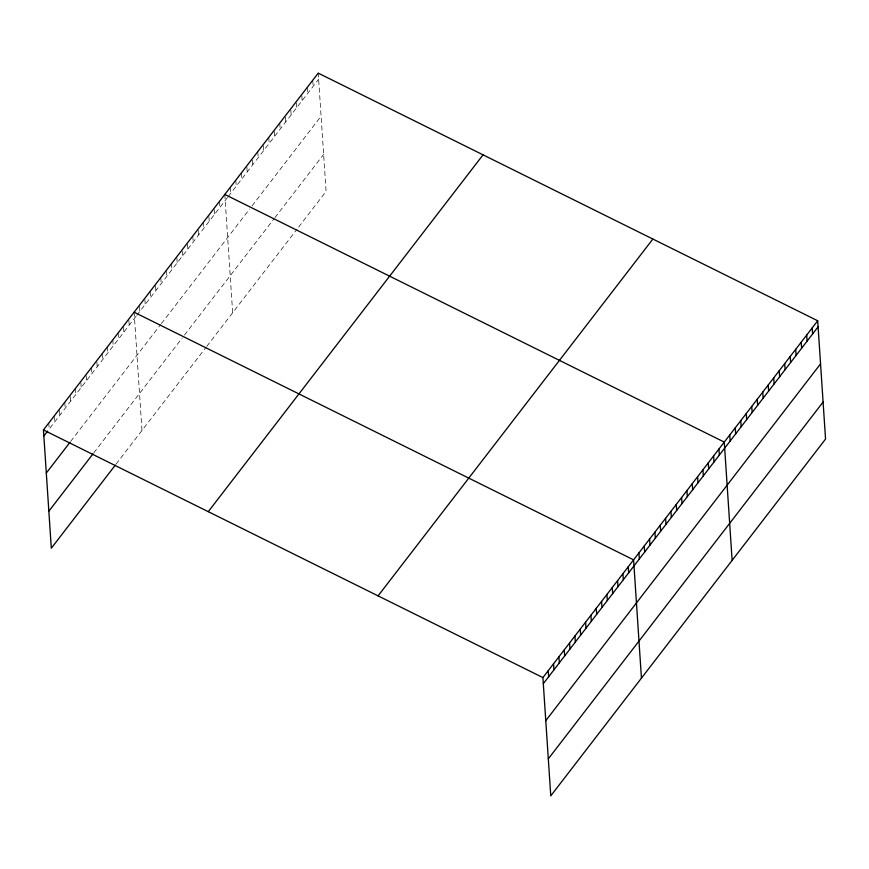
<?xml version="1.0" encoding="UTF-8"?>
<svg xmlns="http://www.w3.org/2000/svg" width="869" height="869" viewBox="0 0 869 869"><rect width="100%" height="100%" fill="white"/><g stroke="black" fill="none" stroke-linecap="round" stroke-linejoin="round"><path stroke-width="0.65" stroke-dasharray="4.34 3.26" d="M136.053 316.283L49.185 429.08L48.783 423.018M136.813 315.284L227.569 197.448M228.351 196.427L318.641 79.188M70.693 441.376L160.613 324.615M161.373 323.626L249.653 208.994M252.01 205.931L321.096 116.218M93.809 452.814L182.197 338.03M184.478 335.065L274.169 218.597M274.952 217.587L323.626 154.378M116.077 464.122L205.996 347.361M206.757 346.373L297.046 229.123M298.61 227.091L326.092 191.408L318.228 73.126M312.742 80.263L313.144 86.324M307.246 87.4L307.648 93.461M301.825 95.742L302.151 100.598M296.329 102.879L296.655 107.734M290.833 110.015L291.158 114.871M285.336 117.152L285.662 122.008M279.764 123.083L280.166 129.144M274.343 131.425L274.669 136.281M268.771 137.356L269.173 143.418M263.361 145.699L263.676 150.554M257.778 151.63L258.18 157.691M252.368 159.972L252.683 164.828M246.872 167.109L247.187 171.964M241.289 173.04L241.701 179.101M235.803 180.176L236.205 186.238M230.307 187.313L230.709 193.374M224.81 194.45L232.664 312.721M219.477 201.369L219.879 207.43M214.219 209.505L214.545 214.361M208.886 216.435L209.212 221.291M203.465 222.149L203.878 228.21M198.219 230.285L198.534 235.141M192.799 236.01L193.2 242.06M187.552 244.146L187.867 248.99M182.218 251.065L182.533 255.92M176.885 257.995L177.2 262.84M171.465 263.709L171.866 269.77M166.131 270.639L166.533 276.7M160.798 277.559L161.2 283.62M155.54 285.705L155.866 290.55M150.131 291.419L150.533 297.48M144.873 299.555L145.199 304.4M139.54 306.485L139.866 311.33M134.13 312.199L141.984 430.481M128.873 320.335L129.199 325.18M123.539 327.265L123.865 332.11M118.13 332.979L118.532 339.04M112.796 339.898L113.198 345.96M107.463 346.829L107.865 352.89M102.129 353.759L102.531 359.82M96.872 361.895L97.198 366.74M91.451 367.609L91.864 373.67M86.205 375.745L86.52 380.6M80.871 382.675L81.186 387.52M75.451 388.389L75.853 394.45M70.204 396.525L70.519 401.38M64.784 402.238L65.186 408.3M59.537 410.385L59.852 415.23M54.117 416.099L54.519 422.16"/><path stroke-width="1.3" d="M115.316 465.111L51.304 548.23L43.45 429.949L318.228 73.126L817.696 320.77L825.55 439.051L550.772 795.874L542.908 677.592L817.696 320.77M43.852 436.01L47.665 431.057M46.318 473.04L69.933 442.364M48.849 511.2L93.037 453.803M208.267 511.667L483.055 154.845M378.091 595.873L652.869 239.051M543.31 683.653L818.098 326.831M545.775 720.683L820.553 363.861M548.306 758.843L823.095 402.021M224.81 194.45L724.268 442.093L732.122 560.375M134.13 312.199L633.588 559.842L641.441 678.124M43.45 429.949L542.908 677.592M812.2 327.906L812.602 333.968M806.704 335.043L807.105 341.104M801.207 342.18L801.609 348.241M795.711 349.316L796.113 355.378M790.214 356.453L790.616 362.514M784.718 363.59L785.12 369.651M779.221 370.726L779.623 376.788M773.725 377.863L774.127 383.924M768.229 385L768.63 391.061M762.732 392.136L763.145 398.198M757.247 399.273L757.649 405.334M751.75 406.41L752.152 412.471M746.254 413.546L746.656 419.608M740.757 420.683L741.159 426.744M735.261 427.82L735.663 433.881M729.764 434.956L730.166 441.017M718.935 449.023L719.336 455.084M713.601 455.943L714.003 462.004M708.268 462.873L708.669 468.934M702.934 469.792L703.336 475.854M697.601 476.723L698.003 482.784M692.267 483.653L692.669 489.714M686.934 490.572L687.336 496.633M681.6 497.502L682.002 503.564M676.267 504.433L676.669 510.494M670.922 511.352L671.335 517.413M665.589 518.282L665.991 524.344M660.255 525.213L660.657 531.274M654.922 532.132L655.324 538.193M649.588 539.062L649.99 545.124M644.255 545.993L644.657 552.054M638.921 552.912L639.323 558.973M628.254 566.773L628.656 572.834M622.921 573.692L623.323 579.753M617.587 580.622L617.989 586.684M612.254 587.553L612.656 593.614M606.92 594.472L607.322 600.533M601.587 601.402L601.989 607.464M596.253 608.333L596.655 614.394M590.92 615.252L591.322 621.313M585.587 622.182L585.988 628.244M580.253 629.113L580.655 635.174M574.92 636.032L575.321 642.093M569.586 642.962L569.988 649.024M564.242 649.893L564.654 655.954M558.908 656.812L559.321 662.873M553.575 663.742L553.977 669.803M548.241 670.672L548.643 676.734"/></g></svg>
